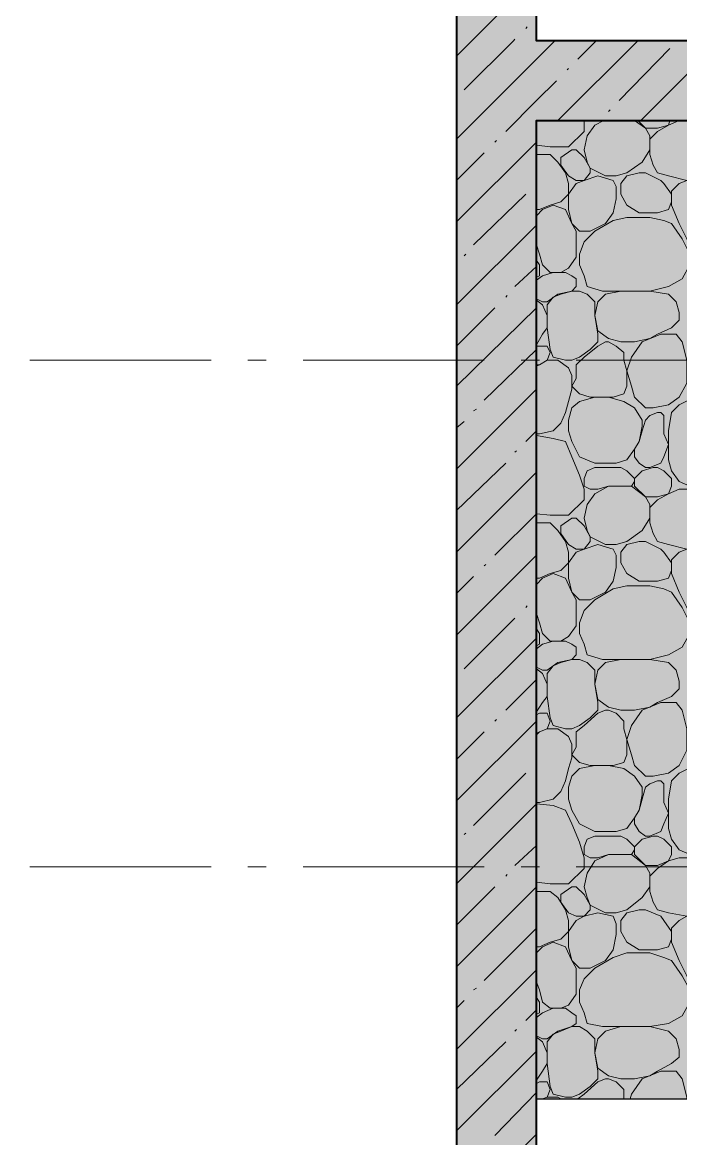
# Model space of a CAD drawing. Header units: millimetres. Extents: x -164500 to 426394, y -23753 to 102118.
# Drawn here: x -117150 to -115333, y 11824 to 14904 of the extents above; entities that cross this region are included whole.
import ezdxf

# ---------------------------------------------------------------- set-up
doc = ezdxf.new("R2010")
doc.units = ezdxf.units.MM
doc.layers.add('PDF _Геометрия', color=7, linetype='Continuous', true_color=0x1f1f1f)
doc.layers.add('PDF _Сплошная заливка', color=7, linetype='Continuous', true_color=0xffffff)
doc.linetypes.add('зигзаг', pattern='A,0.00254,-5.08,[131,ltypeshp.shx,S=5.08,R=0,X=-5.08,Y=0],-10.16,[131,ltypeshp.shx,S=5.08,R=180,X=5.08,Y=0],-5.08', length=20.32254)

msp = doc.modelspace()

# ---------------------------------------------------------------- hatches: boundary and pattern name
at = {"layer": 'PDF _Сплошная заливка', "linetype": 'зигзаг', "transparency": 33554559}
h = msp.add_hatch(color=256, dxfattribs=at)
h.paths.add_polyline_path([(-61353.069, 16403.311), (-58650.282, 16403.311), (-58650.282, 18106.321), (-61353.069, 18106.321)])
h.paths.add_polyline_path([(-114027.763, 11933.968), (-114027.763, 14632.519), (-115730.773, 14632.519), (-115730.773, 11933.968)])

# ---------------------------------------------------------------- linework, layer by layer
at = {"layer": 'PDF _Геометрия', "color": 7, "lineweight": 40}
for points in [[(-115730.773, 11001.973), (-115730.773, 11133.3), (-115730.773, 14632.519), (-114027.763, 14632.519), (-113807.473, 14632.519), (-113807.473, 15556.042), (-113807.473, 15776.332), (-113807.473, 17275.997), (-114027.763, 17275.997), (-114027.763, 15776.332), (-117429.546, 15776.332), (-117429.546, 22147.792), (-117649.836, 22147.792), (-117649.836, 15556.042), (-117649.836, 11772.987), (-117649.836, 10921.482)], [(-117649.836, 10802.865), (-117429.546, 10802.865), (-117230.438, 10802.865), (-117230.438, 11023.155), (-117429.546, 11023.155), (-117429.546, 11772.987), (-117429.546, 15556.042), (-115951.063, 15556.042), (-115951.063, 14852.809), (-115951.063, 11133.3), (-115951.063, 10802.865), (-115730.773, 10802.865)]]:
    msp.add_lwpolyline(points, dxfattribs=at)
msp.add_lwpolyline([(-115730.773, 15556.042), (-114027.763, 15556.042), (-114027.763, 14852.809), (-115730.773, 14852.809)], close=True, dxfattribs=at)
at = {"layer": 'PDF _Геометрия', "lineweight": 9}
for points in [[(-115951.063, 14810.446), (-115908.699, 14852.809), (-115730.773, 15030.736)], [(-115760.427, 14886.7), (-115756.191, 14890.936)], [(-115951.063, 14581.683), (-115730.773, 14801.973), (-115679.937, 14852.809)], [(-115929.881, 14717.246), (-115794.318, 14852.809), (-115790.081, 14857.045)], [(-115671.464, 14632.519), (-115451.174, 14852.809)], [(-115616.391, 14801.973), (-115565.555, 14852.809)], [(-115442.701, 14632.519), (-115222.411, 14852.809)], [(-115502.01, 14687.592), (-115362.211, 14831.627)], [(-115646.046, 14772.319), (-115641.809, 14776.555)], [(-115815.5, 14602.865), (-115730.773, 14687.592), (-115675.7, 14742.664)], [(-115531.665, 14657.937), (-115527.428, 14662.174)], [(-115951.063, 14352.921), (-115730.773, 14573.21)], [(-115845.154, 14573.21), (-115840.918, 14577.447)], [(-115951.063, 14467.302), (-115874.808, 14543.556)], [(-115730.773, 14458.829), (-115730.773, 14458.829)], [(-115904.463, 14289.375), (-115760.427, 14429.175)], [(-115951.063, 14124.158), (-115730.773, 14344.448)], [(-115929.881, 14259.721), (-115925.644, 14263.957)], [(-115790.081, 14174.994), (-115730.773, 14230.067)], [(-115815.5, 14145.34), (-115811.263, 14149.576)], [(-115951.063, 13899.632), (-115730.773, 14115.685)], [(-115951.063, 14009.777), (-115845.154, 14115.685)], [(-115874.808, 13861.505), (-115730.773, 14001.304)], [(-115951.063, 13670.869), (-115730.773, 13891.159)], [(-115904.463, 13831.85), (-115895.99, 13836.087)], [(-115951.063, 13785.251), (-115929.881, 13802.196)], [(-115760.427, 13747.123), (-115730.773, 13776.778)], [(-115790.081, 13717.469), (-115785.845, 13721.705)], [(-115951.063, 13556.488), (-115815.5, 13687.815)], [(-115951.063, 13442.107), (-115730.773, 13662.397)], [(-115845.154, 13433.634), (-115730.773, 13548.015)], [(-115951.063, 13213.344), (-115730.773, 13433.634)], [(-115874.808, 13403.98), (-115870.572, 13408.216)], [(-115951.063, 13327.725), (-115904.463, 13374.325)], [(-115730.773, 13319.253), (-115730.773, 13319.253)], [(-115760.427, 13289.598), (-115756.191, 13293.835)], [(-115929.881, 13120.145), (-115790.081, 13259.944)], [(-115951.063, 12984.582), (-115730.773, 13204.872)], [(-115815.5, 13005.763), (-115730.773, 13090.49)], [(-115951.063, 12755.819), (-115730.773, 12976.109)], [(-115845.154, 12976.109), (-115840.918, 12980.345)], [(-115951.063, 12870.2), (-115874.808, 12946.455)], [(-115730.773, 12861.728), (-115730.773, 12861.728)], [(-115904.463, 12688.038), (-115760.427, 12832.073)], [(-115951.063, 12527.057), (-115730.773, 12747.346)], [(-115929.881, 12662.62), (-115925.644, 12666.856)], [(-115790.081, 12577.893), (-115730.773, 12632.965)], [(-115815.5, 12548.238), (-115811.263, 12552.475)], [(-115951.063, 12298.294), (-115730.773, 12518.584)], [(-115951.063, 12412.675), (-115845.154, 12518.584)], [(-115874.808, 12260.167), (-115730.773, 12404.203)], [(-115951.063, 12069.531), (-115730.773, 12289.821)], [(-115904.463, 12234.749), (-115895.99, 12238.985)], [(-115951.063, 12183.913), (-115929.881, 12205.094)], [(-115760.427, 12150.022), (-115730.773, 12179.676)], [(-115790.081, 12120.368), (-115785.845, 12124.604)], [(-115951.063, 11959.387), (-115815.5, 12090.713)], [(-115951.063, 11845.005), (-115730.773, 12065.295)], [(-115845.154, 11832.296), (-115730.773, 11950.914)], [(-115951.063, 11616.243), (-115730.773, 11836.533)]]:
    msp.add_lwpolyline(points, dxfattribs=at)
at = {"layer": 'PDF _Геометрия', "color": 251, "lineweight": 9, "true_color": 0x686868}
for points in [[(-115730.773, 14564.738), (-115692.646, 14560.501), (-115641.809, 14560.501), (-115599.446, 14602.865), (-115599.446, 14632.519), (-115603.682, 14632.519)], [(-115459.647, 14632.519), (-115429.992, 14611.338), (-115417.283, 14590.156), (-115417.283, 14552.029), (-115438.465, 14518.138), (-115480.828, 14488.484), (-115510.483, 14480.011), (-115540.137, 14480.011), (-115582.501, 14501.193), (-115590.973, 14518.138), (-115599.446, 14552.029), (-115590.973, 14590.156), (-115569.792, 14619.81), (-115544.374, 14632.519)], [(-115586.737, 14632.519), (-115582.501, 14632.519)], [(-115561.319, 14632.519), (-115552.846, 14632.519)], [(-115451.174, 14632.519), (-115429.992, 14611.338), (-115396.102, 14611.338), (-115366.447, 14619.81), (-115362.211, 14632.519)], [(-115294.429, 14632.519), (-115256.302, 14619.81), (-115226.648, 14611.338), (-115184.284, 14568.974), (-115175.812, 14539.32), (-115175.812, 14509.665), (-115205.466, 14480.011), (-115277.484, 14467.302), (-115315.611, 14467.302), (-115366.447, 14480.011), (-115396.102, 14488.484), (-115408.811, 14509.665), (-115417.283, 14539.32), (-115417.283, 14581.683), (-115396.102, 14602.865), (-115366.447, 14619.81), (-115336.793, 14632.519)], [(-115730.773, 14539.32), (-115692.646, 14539.32), (-115671.464, 14518.138), (-115650.282, 14488.484), (-115641.809, 14458.829), (-115641.809, 14429.175), (-115662.991, 14407.993), (-115692.646, 14399.52), (-115722.3, 14386.811), (-115730.773, 14386.811)], [(-115730.773, 14369.866), (-115713.827, 14386.811), (-115684.173, 14399.52), (-115650.282, 14386.811), (-115633.337, 14348.684), (-115620.628, 14327.503), (-115620.628, 14297.848), (-115620.628, 14255.485), (-115641.809, 14225.83), (-115662.991, 14213.121), (-115692.646, 14213.121), (-115713.827, 14234.303), (-115722.3, 14263.957), (-115730.773, 14289.375)], [(-115730.773, 14247.012), (-115722.3, 14234.303), (-115722.3, 14204.649), (-115730.773, 14200.412)], [(-115730.773, 14141.103), (-115713.827, 14132.631), (-115701.118, 14132.631), (-115671.464, 14153.812), (-115633.337, 14162.285), (-115620.628, 14174.994), (-115620.628, 14196.176), (-115633.337, 14204.649), (-115650.282, 14213.121), (-115684.173, 14213.121), (-115713.827, 14204.649), (-115730.773, 14191.94)], [(-115701.118, 14094.504), (-115713.827, 14124.158), (-115730.773, 14136.867)], [(-115417.283, 14162.285), (-115366.447, 14153.812), (-115345.265, 14132.631), (-115336.793, 14102.976), (-115336.793, 14081.795), (-115357.974, 14060.613), (-115396.102, 14043.667), (-115417.283, 14030.958), (-115459.647, 14022.486), (-115497.774, 14022.486), (-115531.665, 14030.958), (-115561.319, 14052.14), (-115569.792, 14094.504), (-115561.319, 14132.631), (-115540.137, 14153.812), (-115497.774, 14162.285), (-115438.465, 14162.285)], [(-115730.773, 14014.013), (-115713.827, 14043.667), (-115701.118, 14060.613)], [(-115730.773, 14009.777), (-115722.3, 14009.777), (-115701.118, 14009.777), (-115692.646, 13992.831), (-115701.118, 13971.65), (-115722.3, 13958.941), (-115730.773, 13958.941)], [(-115730.773, 13768.305), (-115722.3, 13768.305), (-115684.173, 13776.778), (-115662.991, 13797.96), (-115650.282, 13827.614), (-115641.809, 13857.268), (-115633.337, 13891.159), (-115633.337, 13929.286), (-115641.809, 13950.468), (-115671.464, 13971.65), (-115701.118, 13971.65), (-115722.3, 13958.941), (-115730.773, 13954.704)], [(-115446.938, 13747.123), (-115459.647, 13725.942), (-115480.828, 13696.287), (-115510.483, 13687.815), (-115569.792, 13687.815), (-115612.155, 13704.76), (-115633.337, 13747.123), (-115641.809, 13776.778), (-115641.809, 13806.432), (-115633.337, 13840.323), (-115612.155, 13857.268), (-115569.792, 13869.977), (-115531.665, 13869.977), (-115489.301, 13857.268), (-115459.647, 13840.323), (-115438.465, 13806.432), (-115438.465, 13789.487), (-115446.938, 13747.123), (-115438.465, 13776.778), (-115429.992, 13806.432), (-115417.283, 13819.141), (-115396.102, 13827.614), (-115387.629, 13827.614), (-115379.156, 13819.141), (-115379.156, 13768.305), (-115366.447, 13738.651), (-115379.156, 13704.76), (-115387.629, 13687.815), (-115417.283, 13675.106), (-115429.992, 13675.106), (-115446.938, 13687.815), (-115459.647, 13704.76), (-115459.647, 13725.942)], [(-115256.302, 13653.924), (-115264.775, 13636.979), (-115285.957, 13624.27), (-115307.138, 13624.27), (-115336.793, 13636.979), (-115357.974, 13666.633), (-115366.447, 13696.287), (-115366.447, 13725.942), (-115366.447, 13776.778), (-115357.974, 13827.614), (-115336.793, 13848.796), (-115294.429, 13869.977), (-115264.775, 13857.268), (-115243.593, 13827.614), (-115235.12, 13776.778), (-115235.12, 13725.942), (-115243.593, 13696.287)], [(-115730.773, 13548.015), (-115692.646, 13543.779), (-115641.809, 13543.779), (-115599.446, 13586.142), (-115599.446, 13615.797), (-115612.155, 13653.924), (-115633.337, 13704.76), (-115650.282, 13747.123), (-115684.173, 13755.596), (-115730.773, 13764.069)], [(-115459.647, 13645.451), (-115480.828, 13666.633), (-115497.774, 13675.106), (-115540.137, 13675.106), (-115569.792, 13675.106), (-115590.973, 13666.633), (-115599.446, 13645.451), (-115599.446, 13624.27), (-115582.501, 13615.797), (-115561.319, 13615.797), (-115531.665, 13624.27), (-115468.119, 13624.27), (-115459.647, 13636.979)], [(-115730.773, 13522.597), (-115692.646, 13522.597), (-115671.464, 13501.416), (-115650.282, 13471.761), (-115641.809, 13442.107), (-115641.809, 13412.452), (-115662.991, 13391.271), (-115692.646, 13382.798), (-115722.3, 13370.089), (-115730.773, 13370.089)], [(-115730.773, 13353.144), (-115713.827, 13370.089), (-115684.173, 13382.798), (-115650.282, 13370.089), (-115633.337, 13331.962), (-115620.628, 13310.78), (-115620.628, 13281.126), (-115620.628, 13238.762), (-115641.809, 13209.108), (-115662.991, 13196.399), (-115692.646, 13196.399), (-115713.827, 13217.581), (-115722.3, 13247.235), (-115730.773, 13272.653)], [(-115730.773, 13230.29), (-115722.3, 13217.581), (-115722.3, 13187.926), (-115730.773, 13183.69)], [(-115730.773, 13124.381), (-115713.827, 13115.908), (-115701.118, 13115.908), (-115671.464, 13137.09), (-115633.337, 13145.563), (-115620.628, 13158.272), (-115620.628, 13179.453), (-115633.337, 13187.926), (-115650.282, 13196.399), (-115684.173, 13196.399), (-115713.827, 13187.926), (-115730.773, 13175.217)], [(-115701.118, 13077.781), (-115713.827, 13107.436), (-115730.773, 13120.145)], [(-115417.283, 13145.563), (-115366.447, 13137.09), (-115345.265, 13115.908), (-115336.793, 13086.254), (-115336.793, 13065.072), (-115357.974, 13043.89), (-115396.102, 13026.945), (-115417.283, 13014.236), (-115459.647, 13005.763), (-115497.774, 13005.763), (-115531.665, 13014.236), (-115561.319, 13035.418), (-115569.792, 13077.781), (-115561.319, 13115.908), (-115540.137, 13137.09), (-115497.774, 13145.563), (-115438.465, 13145.563)], [(-115730.773, 13001.527), (-115713.827, 13026.945), (-115701.118, 13043.89)], [(-115730.773, 12993.054), (-115722.3, 12997.291), (-115701.118, 12997.291), (-115692.646, 12976.109), (-115701.118, 12954.927), (-115722.3, 12946.455), (-115730.773, 12942.218)], [(-115730.773, 12751.583), (-115722.3, 12751.583), (-115684.173, 12760.055), (-115662.991, 12781.237), (-115650.282, 12810.892), (-115641.809, 12844.782), (-115633.337, 12874.437), (-115633.337, 12912.564), (-115641.809, 12933.746), (-115671.464, 12954.927), (-115701.118, 12954.927), (-115722.3, 12946.455), (-115730.773, 12937.982)], [(-115446.938, 12730.401), (-115459.647, 12709.219), (-115480.828, 12679.565), (-115510.483, 12671.092), (-115569.792, 12671.092), (-115612.155, 12692.274), (-115633.337, 12730.401), (-115641.809, 12760.055), (-115641.809, 12793.946), (-115633.337, 12823.601), (-115612.155, 12844.782), (-115569.792, 12853.255), (-115531.665, 12853.255), (-115489.301, 12844.782), (-115459.647, 12823.601), (-115438.465, 12793.946), (-115438.465, 12772.764), (-115446.938, 12730.401), (-115438.465, 12760.055), (-115429.992, 12793.946), (-115417.283, 12802.419), (-115396.102, 12810.892), (-115387.629, 12810.892), (-115379.156, 12802.419), (-115379.156, 12751.583), (-115366.447, 12721.928), (-115379.156, 12692.274), (-115387.629, 12671.092), (-115417.283, 12658.383), (-115429.992, 12658.383), (-115446.938, 12671.092), (-115459.647, 12692.274), (-115459.647, 12709.219)], [(-115256.302, 12641.438), (-115264.775, 12620.256), (-115285.957, 12607.547), (-115307.138, 12607.547), (-115336.793, 12620.256), (-115357.974, 12649.911), (-115366.447, 12679.565), (-115366.447, 12709.219), (-115366.447, 12760.055), (-115357.974, 12810.892), (-115336.793, 12832.073), (-115294.429, 12853.255), (-115264.775, 12844.782), (-115243.593, 12810.892), (-115235.12, 12760.055), (-115235.12, 12709.219), (-115243.593, 12679.565)], [(-115730.773, 12531.293), (-115692.646, 12527.057), (-115641.809, 12527.057), (-115599.446, 12569.42), (-115599.446, 12599.074), (-115612.155, 12641.438), (-115633.337, 12692.274), (-115650.282, 12730.401), (-115684.173, 12743.11), (-115730.773, 12747.346)], [(-115459.647, 12628.729), (-115480.828, 12649.911), (-115497.774, 12658.383), (-115540.137, 12658.383), (-115569.792, 12658.383), (-115590.973, 12649.911), (-115599.446, 12628.729), (-115599.446, 12607.547), (-115582.501, 12599.074), (-115561.319, 12599.074), (-115531.665, 12607.547), (-115468.119, 12607.547), (-115459.647, 12620.256)], [(-115730.773, 12505.875), (-115692.646, 12505.875), (-115671.464, 12488.929), (-115650.282, 12455.039), (-115641.809, 12425.384), (-115641.809, 12395.73), (-115662.991, 12374.548), (-115692.646, 12366.076), (-115722.3, 12353.366), (-115730.773, 12353.366)], [(-115730.773, 12336.421), (-115713.827, 12353.366), (-115684.173, 12366.076), (-115650.282, 12353.366), (-115633.337, 12315.239), (-115620.628, 12294.058), (-115620.628, 12264.403), (-115620.628, 12222.04), (-115641.809, 12192.385), (-115662.991, 12183.913), (-115692.646, 12183.913), (-115713.827, 12200.858), (-115722.3, 12234.749), (-115730.773, 12255.931)], [(-115730.773, 12213.567), (-115722.3, 12200.858), (-115722.3, 12171.204), (-115730.773, 12166.967)], [(-115730.773, 12107.659), (-115713.827, 12099.186), (-115701.118, 12099.186), (-115671.464, 12120.368), (-115633.337, 12133.077), (-115620.628, 12141.549), (-115620.628, 12162.731), (-115633.337, 12171.204), (-115650.282, 12183.913), (-115684.173, 12183.913), (-115713.827, 12171.204), (-115730.773, 12158.495)], [(-115417.283, 12133.077), (-115366.447, 12120.368), (-115345.265, 12099.186), (-115336.793, 12069.531), (-115336.793, 12048.35), (-115357.974, 12031.404), (-115396.102, 12010.223), (-115417.283, 11997.514), (-115459.647, 11989.041), (-115497.774, 11989.041), (-115531.665, 11997.514), (-115561.319, 12018.695), (-115569.792, 12061.059), (-115561.319, 12099.186), (-115540.137, 12120.368), (-115497.774, 12133.077), (-115438.465, 12133.077)], [(-115701.118, 12061.059), (-115713.827, 12090.713), (-115730.773, 12103.422)], [(-115730.773, 11984.805), (-115713.827, 12010.223), (-115701.118, 12031.404)], [(-115662.991, 11933.968), (-115671.464, 11938.205), (-115701.118, 11938.205), (-115713.827, 11933.968), (-115701.118, 11938.205), (-115692.646, 11959.387), (-115701.118, 11980.568), (-115722.3, 11980.568), (-115730.773, 11976.332)], [(-115489.301, 11933.968), (-115489.301, 11938.205), (-115489.301, 11959.387), (-115510.483, 11980.568), (-115531.665, 11989.041), (-115540.137, 11989.041), (-115561.319, 11980.568), (-115599.446, 11946.678), (-115616.391, 11933.968)], [(-115472.356, 11933.968), (-115468.119, 11946.678), (-115438.465, 11989.041), (-115387.629, 12010.223), (-115345.265, 12010.223), (-115328.32, 11989.041), (-115315.611, 11938.205), (-115315.611, 11933.968)]]:
    msp.add_lwpolyline(points, dxfattribs=at)
at = {"layer": 'PDF _Геометрия', "color": 7, "lineweight": 30}
msp.add_lwpolyline([(-115730.773, 11933.968), (-114027.763, 11933.968), (-114027.763, 14632.519), (-115730.773, 14632.519)], close=True, dxfattribs=at)
at = {"layer": 'PDF _Геометрия', "color": 251, "lineweight": 9, "true_color": 0x686868}
for points in [[(-115582.501, 14501.193), (-115582.501, 14488.484), (-115599.446, 14467.302), (-115620.628, 14467.302), (-115641.809, 14480.011), (-115662.991, 14509.665), (-115662.991, 14530.847), (-115633.337, 14552.029), (-115620.628, 14552.029), (-115599.446, 14530.847)], [(-115599.446, 14467.302), (-115561.319, 14480.011), (-115518.955, 14467.302), (-115510.483, 14450.356), (-115510.483, 14416.466), (-115518.955, 14378.339), (-115540.137, 14348.684), (-115582.501, 14327.503), (-115612.155, 14327.503), (-115633.337, 14348.684), (-115641.809, 14386.811), (-115641.809, 14429.175), (-115620.628, 14458.829)], [(-115429.992, 14488.484), (-115446.938, 14488.484), (-115480.828, 14480.011), (-115497.774, 14458.829), (-115497.774, 14429.175), (-115480.828, 14399.52), (-115446.938, 14378.339), (-115396.102, 14378.339), (-115366.447, 14386.811), (-115357.974, 14407.993), (-115357.974, 14429.175), (-115379.156, 14458.829), (-115387.629, 14467.302)], [(-115235.12, 14407.993), (-115226.648, 14365.63), (-115213.939, 14314.793), (-115226.648, 14297.848), (-115256.302, 14285.139), (-115285.957, 14285.139), (-115315.611, 14306.321), (-115336.793, 14348.684), (-115357.974, 14399.52), (-115357.974, 14437.647), (-115336.793, 14458.829), (-115315.611, 14467.302), (-115285.957, 14467.302), (-115256.302, 14458.829), (-115243.593, 14450.356)], [(-115548.61, 14162.285), (-115590.973, 14174.994), (-115599.446, 14204.649), (-115612.155, 14234.303), (-115612.155, 14263.957), (-115599.446, 14297.848), (-115569.792, 14327.503), (-115518.955, 14357.157), (-115480.828, 14365.63), (-115417.283, 14365.63), (-115379.156, 14357.157), (-115357.974, 14348.684), (-115328.32, 14306.321), (-115307.138, 14263.957), (-115307.138, 14234.303), (-115328.32, 14196.176), (-115366.447, 14174.994), (-115417.283, 14162.285), (-115480.828, 14162.285)], [(-115701.118, 14094.504), (-115701.118, 14124.158), (-115684.173, 14145.34), (-115662.991, 14153.812), (-115633.337, 14162.285), (-115612.155, 14162.285), (-115590.973, 14153.812), (-115569.792, 14132.631), (-115569.792, 14094.504), (-115561.319, 14043.667), (-115561.319, 14030.958), (-115561.319, 14022.486), (-115582.501, 14001.304), (-115612.155, 13980.122), (-115633.337, 13971.65), (-115650.282, 13971.65), (-115684.173, 13980.122), (-115692.646, 14001.304), (-115701.118, 14060.613)], [(-115561.319, 14009.777), (-115599.446, 13980.122), (-115620.628, 13958.941), (-115620.628, 13920.814), (-115633.337, 13899.632), (-115612.155, 13878.45), (-115582.501, 13869.977), (-115561.319, 13869.977), (-115518.955, 13869.977), (-115489.301, 13878.45), (-115480.828, 13899.632), (-115480.828, 13941.995), (-115489.301, 13971.65), (-115489.301, 13992.831), (-115510.483, 14009.777), (-115531.665, 14022.486), (-115540.137, 14022.486)], [(-115459.647, 13869.977), (-115468.119, 13899.632), (-115480.828, 13941.995), (-115468.119, 13980.122), (-115438.465, 14022.486), (-115387.629, 14043.667), (-115345.265, 14043.667), (-115328.32, 14022.486), (-115315.611, 13971.65), (-115315.611, 13908.105), (-115336.793, 13869.977), (-115366.447, 13848.796), (-115408.811, 13840.323), (-115417.283, 13840.323), (-115429.992, 13840.323)], [(-115396.102, 13675.106), (-115408.811, 13675.106), (-115438.465, 13666.633), (-115459.647, 13645.451), (-115459.647, 13624.27), (-115429.992, 13594.615), (-115396.102, 13594.615), (-115366.447, 13603.088), (-115357.974, 13624.27), (-115357.974, 13645.451), (-115379.156, 13666.633)], [(-115582.501, 13484.47), (-115590.973, 13501.416), (-115599.446, 13535.306), (-115590.973, 13573.433), (-115569.792, 13603.088), (-115531.665, 13624.27), (-115468.119, 13624.27), (-115429.992, 13594.615), (-115417.283, 13573.433), (-115417.283, 13535.306), (-115438.465, 13501.416), (-115480.828, 13471.761), (-115510.483, 13463.288), (-115540.137, 13463.288)], [(-115396.102, 13471.761), (-115408.811, 13492.943), (-115417.283, 13522.597), (-115417.283, 13564.961), (-115396.102, 13586.142), (-115366.447, 13603.088), (-115336.793, 13615.797), (-115294.429, 13615.797), (-115256.302, 13603.088), (-115226.648, 13594.615), (-115184.284, 13552.252), (-115175.812, 13522.597), (-115175.812, 13492.943), (-115205.466, 13463.288), (-115277.484, 13450.579), (-115315.611, 13450.579), (-115366.447, 13463.288)], [(-115582.501, 13484.47), (-115582.501, 13471.761), (-115599.446, 13450.579), (-115620.628, 13450.579), (-115641.809, 13463.288), (-115662.991, 13492.943), (-115662.991, 13514.125), (-115633.337, 13535.306), (-115620.628, 13535.306), (-115599.446, 13514.125)], [(-115599.446, 13450.579), (-115561.319, 13463.288), (-115518.955, 13450.579), (-115510.483, 13433.634), (-115510.483, 13399.743), (-115518.955, 13361.616), (-115540.137, 13331.962), (-115582.501, 13310.78), (-115612.155, 13310.78), (-115633.337, 13331.962), (-115641.809, 13370.089), (-115641.809, 13412.452), (-115620.628, 13442.107)], [(-115429.992, 13471.761), (-115446.938, 13471.761), (-115480.828, 13463.288), (-115497.774, 13442.107), (-115497.774, 13412.452), (-115480.828, 13382.798), (-115446.938, 13361.616), (-115396.102, 13361.616), (-115366.447, 13370.089), (-115357.974, 13391.271), (-115357.974, 13412.452), (-115379.156, 13442.107), (-115387.629, 13450.579)], [(-115235.12, 13391.271), (-115226.648, 13348.907), (-115213.939, 13298.071), (-115226.648, 13281.126), (-115256.302, 13268.417), (-115285.957, 13268.417), (-115315.611, 13289.598), (-115336.793, 13331.962), (-115357.974, 13382.798), (-115357.974, 13420.925), (-115336.793, 13442.107), (-115315.611, 13450.579), (-115285.957, 13450.579), (-115256.302, 13442.107), (-115243.593, 13433.634)], [(-115548.61, 13145.563), (-115590.973, 13158.272), (-115599.446, 13187.926), (-115612.155, 13217.581), (-115612.155, 13247.235), (-115599.446, 13281.126), (-115569.792, 13310.78), (-115518.955, 13340.434), (-115480.828, 13348.907), (-115417.283, 13348.907), (-115379.156, 13340.434), (-115357.974, 13331.962), (-115328.32, 13289.598), (-115307.138, 13247.235), (-115307.138, 13217.581), (-115328.32, 13179.453), (-115366.447, 13158.272), (-115417.283, 13145.563), (-115480.828, 13145.563)], [(-115701.118, 13077.781), (-115701.118, 13107.436), (-115684.173, 13128.617), (-115662.991, 13137.09), (-115633.337, 13145.563), (-115612.155, 13145.563), (-115590.973, 13137.09), (-115569.792, 13115.908), (-115569.792, 13077.781), (-115561.319, 13026.945), (-115561.319, 13014.236), (-115561.319, 13005.763), (-115582.501, 12984.582), (-115612.155, 12963.4), (-115633.337, 12954.927), (-115650.282, 12954.927), (-115684.173, 12963.4), (-115692.646, 12984.582), (-115701.118, 13043.89)], [(-115561.319, 12997.291), (-115599.446, 12963.4), (-115620.628, 12946.455), (-115620.628, 12904.091), (-115633.337, 12882.909), (-115612.155, 12861.728), (-115582.501, 12853.255), (-115561.319, 12853.255), (-115518.955, 12853.255), (-115489.301, 12861.728), (-115480.828, 12882.909), (-115480.828, 12925.273), (-115489.301, 12954.927), (-115489.301, 12976.109), (-115510.483, 12997.291), (-115531.665, 13005.763), (-115540.137, 13005.763)], [(-115459.647, 12853.255), (-115468.119, 12882.909), (-115480.828, 12925.273), (-115468.119, 12963.4), (-115438.465, 13005.763), (-115387.629, 13026.945), (-115345.265, 13026.945), (-115328.32, 13005.763), (-115315.611, 12954.927), (-115315.611, 12895.618), (-115336.793, 12853.255), (-115366.447, 12832.073), (-115408.811, 12823.601), (-115417.283, 12823.601), (-115429.992, 12823.601)], [(-115396.102, 12658.383), (-115408.811, 12658.383), (-115438.465, 12649.911), (-115459.647, 12628.729), (-115459.647, 12607.547), (-115429.992, 12577.893), (-115396.102, 12577.893), (-115366.447, 12590.602), (-115357.974, 12607.547), (-115357.974, 12628.729), (-115379.156, 12649.911)], [(-115582.501, 12467.748), (-115590.973, 12488.929), (-115599.446, 12518.584), (-115590.973, 12556.711), (-115569.792, 12590.602), (-115531.665, 12607.547), (-115468.119, 12607.547), (-115429.992, 12577.893), (-115417.283, 12556.711), (-115417.283, 12518.584), (-115438.465, 12488.929), (-115480.828, 12455.039), (-115510.483, 12446.566), (-115540.137, 12446.566)], [(-115396.102, 12455.039), (-115408.811, 12476.22), (-115417.283, 12505.875), (-115417.283, 12548.238), (-115396.102, 12569.42), (-115366.447, 12590.602), (-115336.793, 12599.074), (-115294.429, 12599.074), (-115256.302, 12590.602), (-115226.648, 12577.893), (-115184.284, 12539.766), (-115175.812, 12505.875), (-115175.812, 12476.22), (-115205.466, 12446.566), (-115277.484, 12438.093), (-115315.611, 12438.093), (-115366.447, 12446.566)], [(-115582.501, 12467.748), (-115582.501, 12455.039), (-115599.446, 12438.093), (-115620.628, 12438.093), (-115641.809, 12446.566), (-115662.991, 12476.22), (-115662.991, 12497.402), (-115633.337, 12518.584), (-115620.628, 12518.584), (-115599.446, 12497.402)], [(-115599.446, 12438.093), (-115561.319, 12446.566), (-115518.955, 12438.093), (-115510.483, 12416.912), (-115510.483, 12387.257), (-115518.955, 12344.894), (-115540.137, 12315.239), (-115582.501, 12294.058), (-115612.155, 12294.058), (-115633.337, 12315.239), (-115641.809, 12353.366), (-115641.809, 12395.73), (-115620.628, 12425.384)], [(-115429.992, 12455.039), (-115446.938, 12455.039), (-115480.828, 12446.566), (-115497.774, 12425.384), (-115497.774, 12395.73), (-115480.828, 12366.076), (-115446.938, 12344.894), (-115396.102, 12344.894), (-115366.447, 12353.366), (-115357.974, 12374.548), (-115357.974, 12395.73), (-115379.156, 12425.384), (-115387.629, 12438.093)], [(-115235.12, 12374.548), (-115226.648, 12336.421), (-115213.939, 12285.585), (-115226.648, 12264.403), (-115256.302, 12251.694), (-115285.957, 12251.694), (-115315.611, 12272.876), (-115336.793, 12315.239), (-115357.974, 12366.076), (-115357.974, 12404.203), (-115336.793, 12425.384), (-115315.611, 12438.093), (-115285.957, 12438.093), (-115256.302, 12425.384), (-115243.593, 12416.912)], [(-115548.61, 12133.077), (-115590.973, 12141.549), (-115599.446, 12171.204), (-115612.155, 12200.858), (-115612.155, 12234.749), (-115599.446, 12264.403), (-115569.792, 12294.058), (-115518.955, 12323.712), (-115480.828, 12336.421), (-115417.283, 12336.421), (-115379.156, 12323.712), (-115357.974, 12315.239), (-115328.32, 12272.876), (-115307.138, 12234.749), (-115307.138, 12200.858), (-115328.32, 12162.731), (-115366.447, 12141.549), (-115417.283, 12133.077), (-115480.828, 12133.077)], [(-115701.118, 12061.059), (-115701.118, 12090.713), (-115684.173, 12111.895), (-115662.991, 12120.368), (-115633.337, 12133.077), (-115612.155, 12133.077), (-115590.973, 12120.368), (-115569.792, 12099.186), (-115569.792, 12061.059), (-115561.319, 12010.223), (-115561.319, 11997.514), (-115561.319, 11989.041), (-115582.501, 11967.859), (-115612.155, 11946.678), (-115633.337, 11938.205), (-115650.282, 11938.205), (-115684.173, 11946.678), (-115692.646, 11967.859), (-115701.118, 12031.404)]]:
    msp.add_lwpolyline(points, close=True, dxfattribs=at)
at = {"layer": 'PDF _Геометрия', "color": 7, "lineweight": 9}
for points in [[(-117128.766, 13971.65), (-116628.877, 13971.65)], [(-116527.205, 13971.65), (-116476.369, 13971.65)], [(-116374.697, 13971.65), (-115874.808, 13971.65)], [(-115773.136, 13971.65), (-115722.3, 13971.65)], [(-115620.628, 13971.65), (-115120.739, 13971.65)], [(-117128.766, 12573.656), (-116628.877, 12573.656)], [(-116527.205, 12573.656), (-116476.369, 12573.656)], [(-116374.697, 12573.656), (-115874.808, 12573.656)], [(-115773.136, 12573.656), (-115722.3, 12573.656)], [(-115620.628, 12573.656), (-115120.739, 12573.656)], [(-114328.543, 11933.968), (-114328.543, 11713.679), (-115730.773, 11713.679), (-115730.773, 11933.968)]]:
    msp.add_lwpolyline(points, dxfattribs=at)
at = {"layer": 'PDF _Сплошная заливка', "linetype": 'зигзаг', "lineweight": 5, "transparency": 33554559}
for points in [[(-115951.063, 15556.042), (-115951.063, 14852.809), (-115730.773, 15556.042), (-115730.773, 14852.809)], [(-115951.063, 14852.809), (-115951.063, 11133.3), (-115730.773, 14852.809), (-115730.773, 11133.3)], [(-115730.773, 14852.809), (-115730.773, 14632.519), (-114027.763, 14852.809), (-114027.763, 14632.519)]]:
    msp.add_solid(points, dxfattribs=at)

doc.saveas('drawing.dxf')
